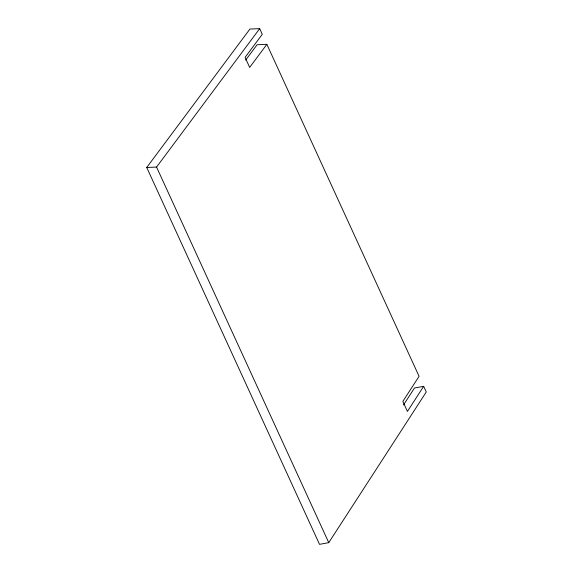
<?xml version="1.0" encoding="UTF-8"?>
<svg xmlns="http://www.w3.org/2000/svg" width="573" height="573" viewBox="0 0 573 573"><rect width="100%" height="100%" fill="white"/><g stroke="black" fill="none" stroke-linecap="round" stroke-linejoin="round"><path stroke-width="0.86" d="M403.492 404.996L414.487 388.014L423.669 386.324L426.269 391.989L328.766 542.652L319.519 544.35L146.731 167.481L249.914 29.065L259.684 28.65L262.276 34.316L245.094 57.386L249.678 67.392L266.868 44.322L419.078 376.318L402.833 401.422L407.417 411.435L423.669 386.324M146.731 167.481L156.558 167.065L259.684 28.65M245.645 60.122L257.105 44.744L266.868 44.322M156.558 167.065L328.766 542.652"/></g></svg>
